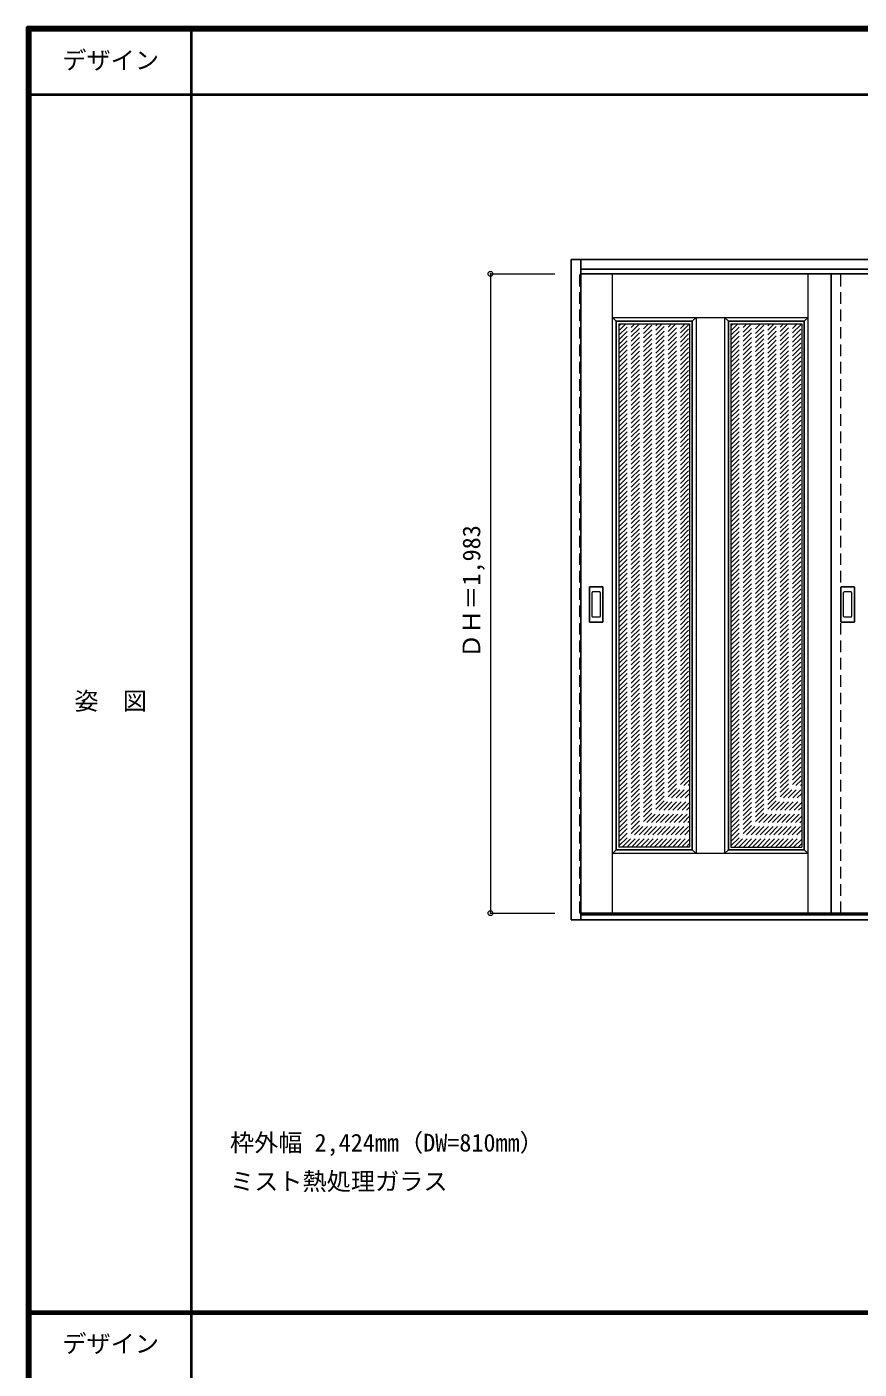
# Model space of a CAD drawing. Units: millimetres, scale not verified. Extents: x -6000 to 5700, y -4307 to 4175.
# Drawn here: x -6000 to -3418, y 12 to 4175 of the extents above; entities that cross this region are included whole.
import ezdxf
from ezdxf.enums import TextEntityAlignment as Align

# ---------------------------------------------------------------- set-up
doc = ezdxf.new("R2010")
doc.units = ezdxf.units.MM
doc.header["$LTSCALE"] = 30
doc.header["$PDMODE"] = 32
doc.header["$PDSIZE"] = 15
doc.linetypes.add('DASHED1', pattern=[1.8, 1.2, -0.6])
for name, color, linetype, lineweight in [('0-2_扉', 4, 'DASHED1', 9), ('0-3_仕上げ', 7, 'Continuous', 18), ('0-4_枠', 3, 'Continuous', 25), ('0-6_引手', 3, 'Continuous', 25), ('0-B_寸法', 4, 'Continuous', 9), ('0-C_ハッチ', 4, 'DASHED1', 9), ('F-1_枠', 6, 'Continuous', 40)]:
    doc.layers.add(name, color=color, linetype=linetype, lineweight=lineweight)
doc.layers.add('0-A_文字', color=7, linetype='Continuous')
doc.layers.add('F-A_文字', color=7, linetype='Continuous')
doc.styles.add('ＭＳ ゴシック', font='')
doc.styles.get('ＭＳ ゴシック').set_extended_font_data('MS Gothic')

msp = doc.modelspace()

# ---------------------------------------------------------------- linework, layer by layer
at = {"layer": '0-2_扉'}
for p, q in [((-4285, 3409), (-4282, 3409)), ((-3475, 1426), (-3475, 3409))]:
    msp.add_line(p, q, dxfattribs=at)
at = {"layer": '0-2_扉', "color": 3, "linetype": 'Continuous', "lineweight": 25}
for p, q in [((-4282, 3409), (-1918, 3409)), ((-3505, 3409), (-3505, 1426)), ((-4282, 1426), (-1918, 1426))]:
    msp.add_line(p, q, dxfattribs=at)
at = {"layer": '0-2_扉'}
msp.add_lwpolyline([(-4282, 1426), (-4285, 1426), (-4285, 3409)], dxfattribs=at)
at = {"layer": '0-3_仕上げ'}
for p, q in [((-4183.5, 1426), (-4183.5, 3409)), ((-3576.5, 1426), (-3576.5, 3409)), ((-4183.5, 3274), (-3576.5, 3274)), ((-4183.5, 3274), (-4171.5, 3262)), ((-3924, 3274), (-3936, 3262)), ((-3924, 3274), (-3924, 1611)), ((-3836, 3274), (-3824, 3262)), ((-3836, 3274), (-3836, 1611)), ((-3576.5, 3274), (-3588.5, 3262)), ((-4171.5, 1623), (-4183.5, 1611)), ((-3576.5, 1611), (-4183.5, 1611)), ((-3936, 1623), (-3924, 1611)), ((-3824, 1623), (-3836, 1611)), ((-3588.5, 1623), (-3576.5, 1611))]:
    msp.add_line(p, q, dxfattribs=at)
at = {"layer": '0-3_仕上げ', "color": 3, "lineweight": 25}
for p, q in [((-4171.5, 3262), (-3936, 3262)), ((-4171.5, 3262), (-4171.5, 1623)), ((-3936, 3262), (-3936, 1623)), ((-3824, 3262), (-3588.5, 3262)), ((-3824, 3262), (-3824, 1623)), ((-3588.5, 3262), (-3588.5, 1623)), ((-3936, 1623), (-4171.5, 1623)), ((-3824, 1623), (-3588.5, 1623))]:
    msp.add_line(p, q, dxfattribs=at)
at = {"layer": '0-4_枠'}
for p, q in [((-4312, 3453), (-1888, 3453)), ((-4312, 1406), (-4312, 3453)), ((-4282, 1406), (-4282, 3453)), ((-4282, 3423), (-1918, 3423)), ((-1918, 1421), (-4282, 1421)), ((-1888, 1406), (-4312, 1406))]:
    msp.add_line(p, q, dxfattribs=at)
at = {"layer": '0-6_引手'}
for p, q in [((-4255, 2330), (-4255, 2437)), ((-4214.5, 2438.5), (-4253.5, 2438.5)), ((-4213, 2437), (-4213, 2330)), ((-3475, 2330), (-3475, 2437)), ((-3434.5, 2438.5), (-3473.5, 2438.5)), ((-3433, 2437), (-3433, 2330)), ((-4214.5, 2328.5), (-4253.5, 2328.5)), ((-3434.5, 2328.5), (-3473.5, 2328.5))]:
    msp.add_line(p, q, dxfattribs=at)
at = {"layer": '0-6_引手', "color": 7, "lineweight": 18}
for p, q in [((-4246.5, 2346), (-4246.5, 2421)), ((-4223, 2422.5), (-4245, 2422.5)), ((-4221.5, 2421), (-4221.5, 2346)), ((-3466.5, 2346), (-3466.5, 2421)), ((-3443, 2422.5), (-3465, 2422.5)), ((-3441.5, 2421), (-3441.5, 2346)), ((-4223, 2344.5), (-4245, 2344.5)), ((-3443, 2344.5), (-3465, 2344.5))]:
    msp.add_line(p, q, dxfattribs=at)
at = {"layer": '0-6_引手'}
for centre, start, end in [((-4253.5, 2437), 90, 180), ((-4214.5, 2437), 0, 90), ((-3473.5, 2437), 90, 180), ((-3434.5, 2437), 0, 90), ((-4253.5, 2330), 180, 270), ((-4214.5, 2330), 270, 0), ((-3473.5, 2330), 180, 270), ((-3434.5, 2330), 270, 0)]:
    msp.add_arc(centre, 1.5, start, end, dxfattribs=at)
at = {"layer": '0-6_引手', "color": 7, "lineweight": 18}
for centre, start, end in [((-4245, 2421), 90, 180), ((-4223, 2421), 0, 90), ((-3465, 2421), 90, 180), ((-3443, 2421), 0, 90), ((-4245, 2346), 180, 270), ((-4223, 2346), 270, 0), ((-3465, 2346), 180, 270), ((-3443, 2346), 270, 0)]:
    msp.add_arc(centre, 1.5, start, end, dxfattribs=at)
at = {"layer": '0-B_寸法'}
for p, q in [((-4562, 3409), (-4562, 1426)), ((-4562, 3409), (-4362, 3409)), ((-4562, 1426), (-4362, 1426))]:
    msp.add_line(p, q, dxfattribs=at)
at = {"layer": '0-B_寸法', "color": 7}
for p in [(-4562, 3409), (-4562, 1426)]:
    msp.add_point(p, dxfattribs=at)
at = {"layer": '0-C_ハッチ', "linetype": 'Continuous'}
for p, q in [((-4163.5, 3254), (-3944, 3254)), ((-4163.5, 3254), (-4163.5, 1631)), ((-3944, 3254), (-3944, 1631)), ((-3816, 3254), (-3596.5, 3254)), ((-3816, 3254), (-3816, 1631)), ((-3596.5, 3254), (-3596.5, 1631)), ((-3944, 1631), (-4163.5, 1631)), ((-3816, 1631), (-3596.5, 1631))]:
    msp.add_line(p, q, dxfattribs=at)
at = {"layer": '0-C_ハッチ'}
for p, q in [((-4163.5, 3246.81), (-4156.31, 3254)), ((-4163.5, 3034.68), (-3944.18, 3254)), ((-4163.5, 3048.82), (-3958.32, 3254)), ((-4163.5, 3062.96), (-3972.46, 3254)), ((-4163.5, 3077.11), (-3986.61, 3254)), ((-4163.5, 3091.25), (-4000.75, 3254)), ((-4163.5, 3105.39), (-4014.89, 3254)), ((-4163.5, 3119.53), (-4029.03, 3254)), ((-4163.5, 3133.67), (-4043.17, 3254)), ((-4163.5, 3147.82), (-4057.32, 3254)), ((-4163.5, 3161.96), (-4071.46, 3254)), ((-4163.5, 3176.1), (-4085.6, 3254)), ((-4163.5, 3190.24), (-4099.74, 3254)), ((-4163.5, 3204.38), (-4113.88, 3254)), ((-4163.5, 3218.53), (-4128.03, 3254)), ((-4163.5, 3232.67), (-4142.17, 3254)), ((-3816, 3246.81), (-3808.81, 3254)), ((-3816, 3034.68), (-3596.68, 3254)), ((-3816, 3048.82), (-3610.82, 3254)), ((-3816, 3062.96), (-3624.96, 3254)), ((-3816, 3077.11), (-3639.11, 3254)), ((-3816, 3091.25), (-3653.25, 3254)), ((-3816, 3105.39), (-3667.39, 3254)), ((-3816, 3119.53), (-3681.53, 3254)), ((-3816, 3133.67), (-3695.67, 3254)), ((-3816, 3147.82), (-3709.82, 3254)), ((-3816, 3161.96), (-3723.96, 3254)), ((-3816, 3176.1), (-3738.1, 3254)), ((-3816, 3190.24), (-3752.24, 3254)), ((-3816, 3204.38), (-3766.38, 3254)), ((-3816, 3218.53), (-3780.53, 3254)), ((-3816, 3232.67), (-3794.67, 3254)), ((-4163.5, 3020.54), (-3944, 3240.04)), ((-4163.5, 3006.39), (-3944, 3225.89)), ((-4163.5, 2992.25), (-3944, 3211.75)), ((-3816, 3020.54), (-3596.5, 3240.04)), ((-3816, 3006.39), (-3596.5, 3225.89)), ((-3816, 2992.25), (-3596.5, 3211.75)), ((-4163.5, 2978.11), (-3944, 3197.61)), ((-4163.5, 2963.97), (-3944, 3183.47)), ((-4163.5, 2949.83), (-3944, 3169.33)), ((-3816, 2978.11), (-3596.5, 3197.61)), ((-3816, 2963.97), (-3596.5, 3183.47)), ((-3816, 2949.83), (-3596.5, 3169.33)), ((-4163.5, 2935.68), (-3944, 3155.18)), ((-4163.5, 2921.54), (-3944, 3141.04)), ((-4163.5, 2907.4), (-3944, 3126.9)), ((-3816, 2935.68), (-3596.5, 3155.18)), ((-3816, 2921.54), (-3596.5, 3141.04)), ((-3816, 2907.4), (-3596.5, 3126.9)), ((-4163.5, 2893.26), (-3944, 3112.76)), ((-4163.5, 2879.12), (-3944, 3098.62)), ((-4163.5, 2864.97), (-3944, 3084.47)), ((-3816, 2893.26), (-3596.5, 3112.76)), ((-3816, 2879.12), (-3596.5, 3098.62)), ((-3816, 2864.97), (-3596.5, 3084.47)), ((-4163.5, 2850.83), (-3944, 3070.33)), ((-4163.5, 2836.69), (-3944, 3056.19)), ((-4163.5, 2822.55), (-3944, 3042.05)), ((-3816, 2850.83), (-3596.5, 3070.33)), ((-3816, 2836.69), (-3596.5, 3056.19)), ((-3816, 2822.55), (-3596.5, 3042.05)), ((-4163.5, 2808.4), (-3944, 3027.9)), ((-4163.5, 2794.26), (-3944, 3013.76)), ((-4163.5, 2780.12), (-3944, 2999.62)), ((-3816, 2808.4), (-3596.5, 3027.9)), ((-3816, 2794.26), (-3596.5, 3013.76)), ((-3816, 2780.12), (-3596.5, 2999.62)), ((-4163.5, 2765.98), (-3944, 2985.48)), ((-4163.5, 2751.84), (-3944, 2971.34)), ((-4163.5, 2737.69), (-3944, 2957.19)), ((-3816, 2765.98), (-3596.5, 2985.48)), ((-3816, 2751.84), (-3596.5, 2971.34)), ((-3816, 2737.69), (-3596.5, 2957.19)), ((-4163.5, 2723.55), (-3944, 2943.05)), ((-4163.5, 2709.41), (-3944, 2928.91)), ((-4163.5, 2695.27), (-3944, 2914.77)), ((-3816, 2723.55), (-3596.5, 2943.05)), ((-3816, 2709.41), (-3596.5, 2928.91)), ((-3816, 2695.27), (-3596.5, 2914.77)), ((-4163.5, 2681.13), (-3944, 2900.63)), ((-4163.5, 2666.98), (-3944, 2886.48)), ((-3816, 2681.13), (-3596.5, 2900.63)), ((-3816, 2666.98), (-3596.5, 2886.48)), ((-4163.5, 2652.84), (-3944, 2872.34)), ((-4163.5, 2638.7), (-3944, 2858.2)), ((-4163.5, 2624.56), (-3944, 2844.06)), ((-3816, 2652.84), (-3596.5, 2872.34)), ((-3816, 2638.7), (-3596.5, 2858.2)), ((-3816, 2624.56), (-3596.5, 2844.06)), ((-4163.5, 2610.41), (-3944, 2829.91)), ((-4163.5, 2596.27), (-3944, 2815.77)), ((-4163.5, 2582.13), (-3944, 2801.63)), ((-3816, 2610.41), (-3596.5, 2829.91)), ((-3816, 2596.27), (-3596.5, 2815.77)), ((-3816, 2582.13), (-3596.5, 2801.63)), ((-4163.5, 2567.99), (-3944, 2787.49)), ((-4163.5, 2553.85), (-3944, 2773.35)), ((-4163.5, 2539.7), (-3944, 2759.2)), ((-3816, 2567.99), (-3596.5, 2787.49)), ((-3816, 2553.85), (-3596.5, 2773.35)), ((-3816, 2539.7), (-3596.5, 2759.2)), ((-4163.5, 2525.56), (-3944, 2745.06)), ((-4163.5, 2511.42), (-3944, 2730.92)), ((-4163.5, 2497.28), (-3944, 2716.78)), ((-3816, 2525.56), (-3596.5, 2745.06)), ((-3816, 2511.42), (-3596.5, 2730.92)), ((-3816, 2497.28), (-3596.5, 2716.78)), ((-4163.5, 2483.14), (-3944, 2702.64)), ((-4163.5, 2468.99), (-3944, 2688.49)), ((-4163.5, 2454.85), (-3944, 2674.35)), ((-3816, 2483.14), (-3596.5, 2702.64)), ((-3816, 2468.99), (-3596.5, 2688.49)), ((-3816, 2454.85), (-3596.5, 2674.35)), ((-4163.5, 2440.71), (-3944, 2660.21)), ((-4163.5, 2426.57), (-3944, 2646.07)), ((-4163.5, 2412.42), (-3944, 2631.92)), ((-3816, 2440.71), (-3596.5, 2660.21)), ((-3816, 2426.57), (-3596.5, 2646.07)), ((-3816, 2412.42), (-3596.5, 2631.92)), ((-4163.5, 2398.28), (-3944, 2617.78)), ((-4163.5, 2384.14), (-3944, 2603.64)), ((-4163.5, 2370), (-3944, 2589.5)), ((-3816, 2398.28), (-3596.5, 2617.78)), ((-3816, 2384.14), (-3596.5, 2603.64)), ((-3816, 2370), (-3596.5, 2589.5)), ((-4163.5, 2355.86), (-3944, 2575.36)), ((-4163.5, 2341.71), (-3944, 2561.21)), ((-4163.5, 2327.57), (-3944, 2547.07)), ((-3816, 2355.86), (-3596.5, 2575.36)), ((-3816, 2341.71), (-3596.5, 2561.21)), ((-3816, 2327.57), (-3596.5, 2547.07)), ((-4163.5, 2313.43), (-3944, 2532.93)), ((-4163.5, 2299.29), (-3944, 2518.79)), ((-4163.5, 2285.15), (-3944, 2504.65)), ((-3816, 2313.43), (-3596.5, 2532.93)), ((-3816, 2299.29), (-3596.5, 2518.79)), ((-3816, 2285.15), (-3596.5, 2504.65)), ((-4163.5, 2271), (-3944, 2490.5)), ((-4163.5, 2256.86), (-3944, 2476.36)), ((-4163.5, 2242.72), (-3944, 2462.22)), ((-3816, 2271), (-3596.5, 2490.5)), ((-3816, 2256.86), (-3596.5, 2476.36)), ((-3816, 2242.72), (-3596.5, 2462.22)), ((-4163.5, 2228.58), (-3944, 2448.08)), ((-4163.5, 2214.43), (-3944, 2433.93)), ((-4163.5, 2200.29), (-3944, 2419.79)), ((-3816, 2228.58), (-3596.5, 2448.08)), ((-3816, 2214.43), (-3596.5, 2433.93)), ((-3816, 2200.29), (-3596.5, 2419.79)), ((-4163.5, 2186.15), (-3944, 2405.65)), ((-4163.5, 2172.01), (-3944, 2391.51)), ((-4163.5, 2157.87), (-3944, 2377.37)), ((-3816, 2186.15), (-3596.5, 2405.65)), ((-3816, 2172.01), (-3596.5, 2391.51)), ((-3816, 2157.87), (-3596.5, 2377.37)), ((-4163.5, 2143.72), (-3944, 2363.22)), ((-4163.5, 2129.58), (-3944, 2349.08)), ((-4163.5, 2115.44), (-3944, 2334.94)), ((-3816, 2143.72), (-3596.5, 2363.22)), ((-3816, 2129.58), (-3596.5, 2349.08)), ((-3816, 2115.44), (-3596.5, 2334.94)), ((-4163.5, 2101.3), (-3944, 2320.8)), ((-4163.5, 2087.16), (-3944, 2306.66)), ((-4163.5, 2073.01), (-3944, 2292.51)), ((-3816, 2101.3), (-3596.5, 2320.8)), ((-3816, 2087.16), (-3596.5, 2306.66)), ((-3816, 2073.01), (-3596.5, 2292.51)), ((-4163.5, 2058.87), (-3944, 2278.37)), ((-4163.5, 2044.73), (-3944, 2264.23)), ((-4163.5, 2030.59), (-3944, 2250.09)), ((-3816, 2058.87), (-3596.5, 2278.37)), ((-3816, 2044.73), (-3596.5, 2264.23)), ((-3816, 2030.59), (-3596.5, 2250.09)), ((-4163.5, 2016.44), (-3944, 2235.94)), ((-4163.5, 2002.3), (-3944, 2221.8)), ((-4163.5, 1988.16), (-3944, 2207.66)), ((-3816, 2016.44), (-3596.5, 2235.94)), ((-3816, 2002.3), (-3596.5, 2221.8)), ((-3816, 1988.16), (-3596.5, 2207.66)), ((-4163.5, 1974.02), (-3944, 2193.52)), ((-4163.5, 1959.88), (-3944, 2179.38)), ((-4163.5, 1945.73), (-3944, 2165.23)), ((-3816, 1974.02), (-3596.5, 2193.52)), ((-3816, 1959.88), (-3596.5, 2179.38)), ((-3816, 1945.73), (-3596.5, 2165.23)), ((-4163.5, 1931.59), (-3944, 2151.09)), ((-4163.5, 1917.45), (-3944, 2136.95)), ((-3816, 1931.59), (-3596.5, 2151.09)), ((-3816, 1917.45), (-3596.5, 2136.95)), ((-4163.5, 1903.31), (-3944, 2122.81)), ((-4163.5, 1889.17), (-3944, 2108.67)), ((-4163.5, 1875.02), (-3944, 2094.52)), ((-3816, 1903.31), (-3596.5, 2122.81)), ((-3816, 1889.17), (-3596.5, 2108.67)), ((-3816, 1875.02), (-3596.5, 2094.52)), ((-4163.5, 1860.88), (-3944, 2080.38)), ((-4163.5, 1846.74), (-3944, 2066.24)), ((-4163.5, 1832.6), (-3944, 2052.1)), ((-3816, 1860.88), (-3596.5, 2080.38)), ((-3816, 1846.74), (-3596.5, 2066.24)), ((-3816, 1832.6), (-3596.5, 2052.1)), ((-4163.5, 1818.45), (-3944, 2037.95)), ((-4163.5, 1804.31), (-3944, 2023.81)), ((-4163.5, 1790.17), (-3944, 2009.67)), ((-3816, 1818.45), (-3596.5, 2037.95)), ((-3816, 1804.31), (-3596.5, 2023.81)), ((-3816, 1790.17), (-3596.5, 2009.67)), ((-4163.5, 1776.03), (-3944, 1995.53)), ((-4163.5, 1761.89), (-3944, 1981.39)), ((-4163.5, 1747.74), (-3944, 1967.24)), ((-3816, 1776.03), (-3596.5, 1995.53)), ((-3816, 1761.89), (-3596.5, 1981.39)), ((-3816, 1747.74), (-3596.5, 1967.24)), ((-4163.5, 1733.6), (-3944, 1953.1)), ((-4163.5, 1719.46), (-3944, 1938.96)), ((-4163.5, 1705.32), (-3944, 1924.82)), ((-3816, 1733.6), (-3596.5, 1953.1)), ((-3816, 1719.46), (-3596.5, 1938.96)), ((-3816, 1705.32), (-3596.5, 1924.82)), ((-4163.5, 1691.18), (-3944, 1910.68)), ((-4163.5, 1677.03), (-3944, 1896.53)), ((-4163.5, 1662.89), (-3944, 1882.39)), ((-3816, 1691.18), (-3596.5, 1910.68)), ((-3816, 1677.03), (-3596.5, 1896.53)), ((-3816, 1662.89), (-3596.5, 1882.39)), ((-4163.5, 1648.75), (-3944, 1868.25)), ((-4163.5, 1634.61), (-3944, 1854.11)), ((-4152.97, 1631), (-3944, 1839.97)), ((-3816, 1648.75), (-3596.5, 1868.25)), ((-3816, 1634.61), (-3596.5, 1854.11)), ((-3805.47, 1631), (-3596.5, 1839.97)), ((-4138.82, 1631), (-3944, 1825.82)), ((-4124.68, 1631), (-3944, 1811.68)), ((-4110.54, 1631), (-3944, 1797.54)), ((-3791.32, 1631), (-3596.5, 1825.82)), ((-3777.18, 1631), (-3596.5, 1811.68)), ((-3763.04, 1631), (-3596.5, 1797.54)), ((-4096.4, 1631), (-3944, 1783.4)), ((-4082.25, 1631), (-3944, 1769.25)), ((-4068.11, 1631), (-3944, 1755.11)), ((-3748.9, 1631), (-3596.5, 1783.4)), ((-3734.75, 1631), (-3596.5, 1769.25)), ((-3720.61, 1631), (-3596.5, 1755.11)), ((-4053.97, 1631), (-3944, 1740.97)), ((-4039.83, 1631), (-3944, 1726.83)), ((-4025.69, 1631), (-3944, 1712.69)), ((-3706.47, 1631), (-3596.5, 1740.97)), ((-3692.33, 1631), (-3596.5, 1726.83)), ((-3678.19, 1631), (-3596.5, 1712.69)), ((-4011.54, 1631), (-3944, 1698.54)), ((-3997.4, 1631), (-3944, 1684.4)), ((-3983.26, 1631), (-3944, 1670.26)), ((-3664.04, 1631), (-3596.5, 1698.54)), ((-3649.9, 1631), (-3596.5, 1684.4)), ((-3635.76, 1631), (-3596.5, 1670.26)), ((-3969.12, 1631), (-3944, 1656.12)), ((-3954.98, 1631), (-3944, 1641.98)), ((-3621.62, 1631), (-3596.5, 1656.12)), ((-3607.48, 1631), (-3596.5, 1641.98))]:
    msp.add_line(p, q, dxfattribs=at)
at = {"layer": 'F-1_枠'}
for p, q in [((-6000, 4175), (5700, 4175)), ((-6000, 4175), (-6000, -4205)), ((-6000, 4170), (5700, 4170)), ((-6000, 4165), (5700, 4165)), ((-5995, 4175), (-5995, -4205)), ((-5990, 4175), (-5990, -4205)), ((-5490, 4175), (-5490, -3790)), ((-6000, 3965), (5700, 3965)), ((-6000, 190.5), (5700, 190.5)), ((-6000, 187.5), (5700, 187.5)), ((-6000, 184.5), (5700, 184.5))]:
    msp.add_line(p, q, dxfattribs=at)

# ---------------------------------------------------------------- texts
at = {"layer": '0-A_文字', "style": 'ＭＳ ゴシック'}
for s, p in [('枠外幅 2,424mm（DW=810mm）', (-5370, 670.5)), ('ミスト熱処理ガラス', (-5370, 550.5))]:
    msp.add_text(s, height=54.99, dxfattribs=at).set_placement(p, align=Align.BOTTOM_LEFT)
at = {"layer": '0-B_寸法', "color": 7, "style": 'ＭＳ ゴシック'}
msp.add_text('ＤＨ＝1,983', height=54.99, rotation=90, dxfattribs=at).set_placement((-4577, 2217.25), align=Align.BOTTOM_LEFT)
at = {"layer": 'F-A_文字', "style": 'ＭＳ ゴシック'}
for s, p in [('デザイン', (-5890, 4027.5)), ('姿\u3000図', (-5852.5, 2040.25)), ('デザイン', (-5890, 47))]:
    msp.add_text(s, height=54.99, dxfattribs=at).set_placement(p, align=Align.BOTTOM_LEFT)

doc.saveas('drawing.dxf')
